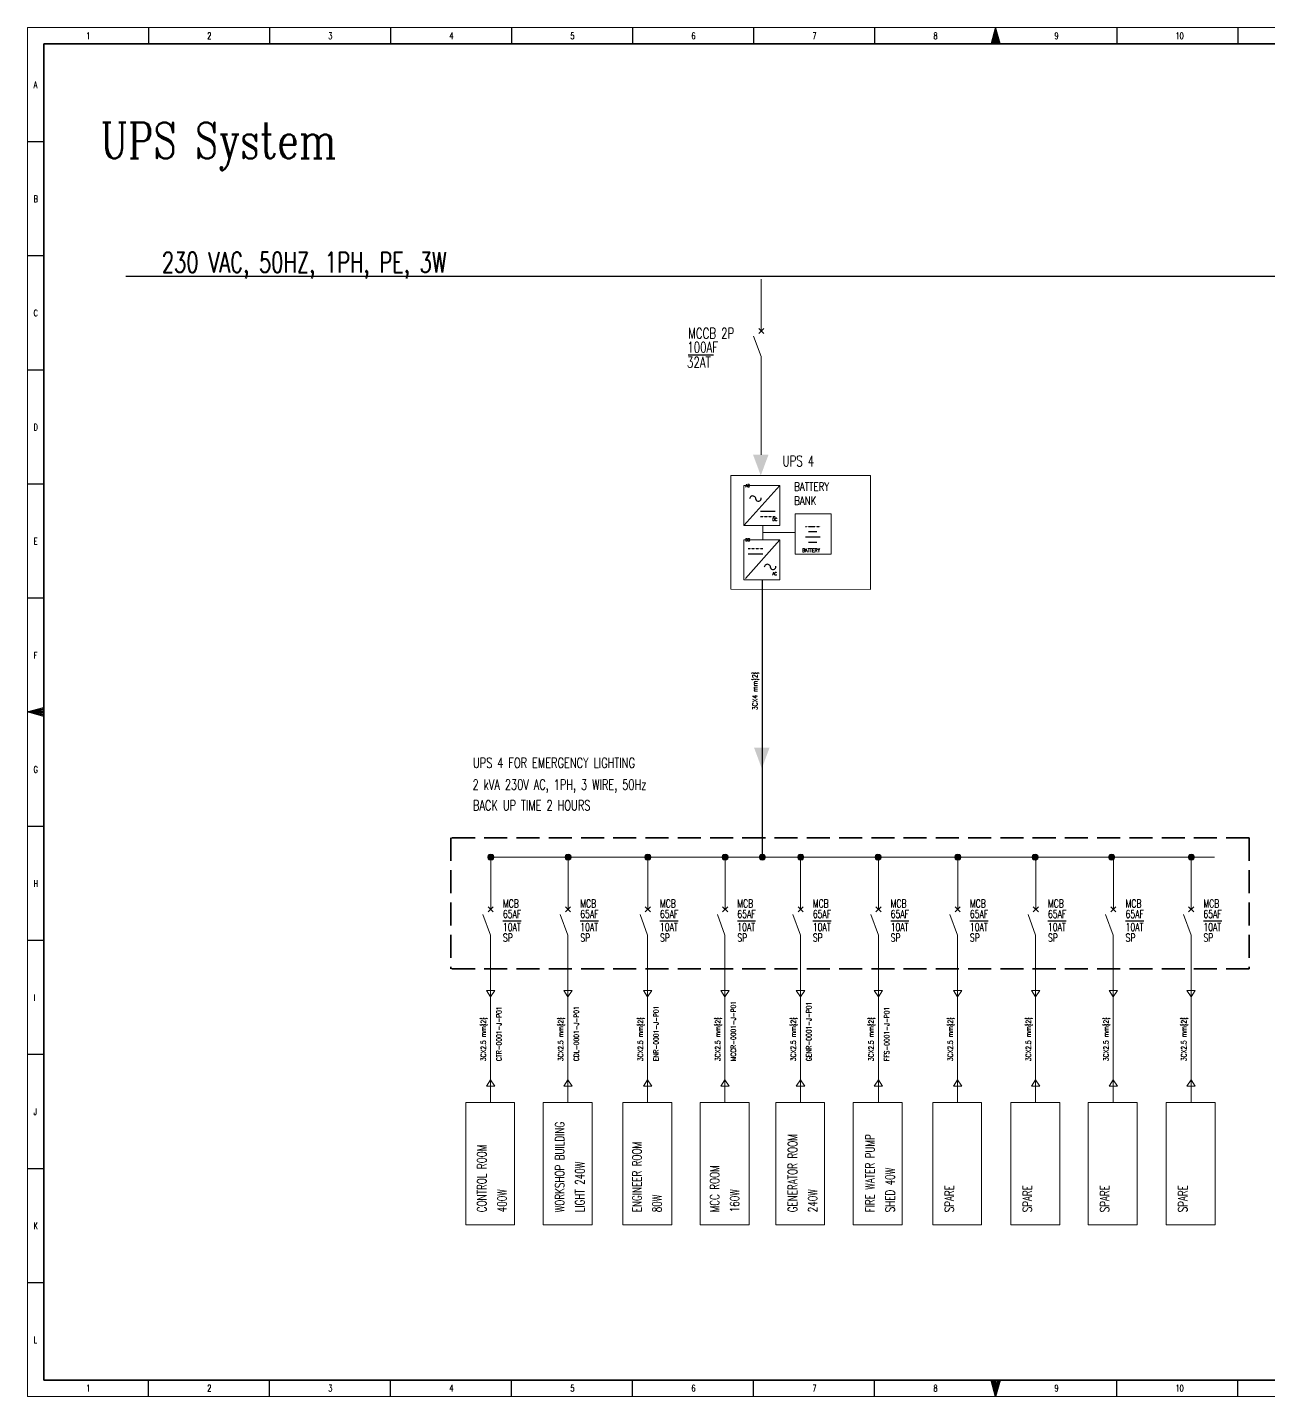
# Model space of a CAD drawing. Header units: millimetres. Extents: x 9457918 to 13593166, y 4220846 to 4815071.
# Drawn here: x 12752761 to 13291420, y 4220846 to 4815071 of the extents above; entities that cross this region are included whole.
import ezdxf

# ---------------------------------------------------------------- set-up
doc = ezdxf.new("R2010")
doc.units = ezdxf.units.MM
doc.linetypes.add('DASH', pattern=[0.35, 0.25, -0.1])
doc.linetypes.add('HIDDEN2', pattern=[0.1875, 0.125, -0.0625])
for name, color, linetype in [('BORDER', 7, 'Continuous'), ('FREE-TEXT', 7, 'Continuous'), ('Label', 7, 'Continuous'), ('Layer 1', 7, 'Continuous'), ('LGT1', 7, 'Continuous')]:
    doc.layers.add(name, color=color, linetype=linetype)
doc.styles.add('HZTXT', font='simplexs.shx', dxfattribs={"width": 0.7, "bigfont": 'hztxt.shx'})
doc.styles.get("Standard").update_dxf_attribs({"font": 'romanc.SHX', "width": 0.75, "bigfont": 'hztxt.shx'})
doc.styles.add('TEG BORDER', font='txt_qlt.shx', dxfattribs={"width": 0.7, "bigfont": 'hztxt.shx'})

# ---------------------------------------------------------------- blocks, each defined once
blk = doc.blocks.new('TEG BORDER A2')
for p, q in [((37.12, 420), (37.12, 415)), ((74.25, 420), (74.25, 415)), ((111.38, 420), (111.38, 415)), ((148.5, 420), (148.5, 415)), ((185.63, 420), (185.63, 415)), ((222.75, 420), (222.75, 415)), ((259.88, 420), (259.88, 415)), ((297, 420), (297, 415)), ((334.12, 420), (334.12, 415)), ((371.25, 420), (371.25, 415)), ((0, 385), (5, 385)), ((0, 350), (5, 350)), ((0, 315), (5, 315)), ((0, 280), (5, 280)), ((0, 245), (5, 245)), ((5, 210), (0, 210)), ((1.25, 210), (3.75, 210)), ((0, 175), (5, 175)), ((0, 140), (5, 140)), ((0, 105), (5, 105)), ((0, 70), (5, 70)), ((0, 35), (5, 35)), ((37.12, 0), (37.12, 5)), ((74.25, 0), (74.25, 5)), ((111.38, 0), (111.38, 5)), ((148.5, 0), (148.5, 5)), ((185.63, 0), (185.63, 5)), ((222.75, 0), (222.75, 5)), ((259.88, 0), (259.88, 5)), ((297, 0), (297, 5)), ((334.12, 0), (334.12, 5)), ((371.25, 0), (371.25, 5))]:
    blk.add_line(p, q)
at = {"linetype": 'Continuous'}
for p, q in [((489, 415), (5, 415)), ((5, 415), (5, 5)), ((5, 5), (489, 5))]:
    blk.add_line(p, q, dxfattribs=at)
at = {"color": 5, "lineweight": 15}
blk.add_lwpolyline([(0, 420), (594, 420), (594, 0), (0, 0)], close=True, dxfattribs=at)
for points in [[(297, 420), (295.66, 415), (298.34, 415), (297, 420), (296, 415), (296.33, 415), (297, 420), (296.67, 415), (297.33, 415), (297, 420), (297.67, 415), (298, 415), (297, 420)], [(0, 210), (5, 211.34), (5, 208.66), (0, 210), (5, 211), (5, 210.67), (0, 210), (5, 210.33), (5, 209.67), (0, 210), (5, 209.33), (5, 209), (0, 210)], [(297, 0), (295.66, 5), (298.34, 5), (297, 0), (296, 5), (296.33, 5), (297, 0), (296.67, 5), (297.33, 5), (297, 0), (297.67, 5), (298, 5), (297, 0)]]:
    blk.add_lwpolyline(points)
blk.add_lwpolyline([(5, 415), (589, 415), (589, 5), (5, 5)], close=True)
at = {"char_height": 2, "width": 2, "style": 'TEG BORDER'}
for s, insert, attachment_point in [('1', (18.05, 418.41), 1), ('2', (55.17, 418.41), 1), ('3', (92.3, 418.41), 1), ('4', (129.42, 418.41), 1), ('5', (166.55, 418.41), 1), ('6', (203.67, 418.41), 1), ('7', (240.8, 418.41), 1), ('8', (277.92, 418.41), 1), ('9', (315.05, 418.41), 1), ('\\pi2.2204e-016;10', (352.17, 418.41), 1), ('A', (1.91, 403.39), 1), ('B', (1.91, 368.39), 1), ('C', (1.91, 333.39), 1), ('D', (1.91, 298.39), 1), ('E', (1.91, 263.39), 1), ('F', (1.91, 228.39), 1), ('G', (1.91, 193.39), 1), ('H', (1.91, 158.39), 1), ('I', (1.91, 123.39), 1), ('J', (1.91, 88.39), 1), ('K', (1.91, 53.39), 1), ('L', (1.91, 18.39), 1), ('1', (18.05, 1.59), 7), ('2', (55.17, 1.59), 7), ('3', (92.3, 1.59), 7), ('4', (129.42, 1.59), 7), ('5', (166.55, 1.59), 7), ('6', (203.67, 1.59), 7), ('7', (240.8, 1.59), 7), ('8', (277.92, 1.59), 7), ('9', (315.05, 1.59), 7), ('\\pi2.2204e-016;10', (352.17, 1.59), 7)]:
    blk.add_mtext(s, dxfattribs=dict(at, insert=insert, attachment_point=attachment_point))

msp = doc.modelspace()

# ---------------------------------------------------------------- hatches: boundary and pattern name
h = msp.add_hatch(color=0)
h.paths.add_polyline_path([(13074393, 4629634), (13071032, 4629634), (13071032, 4620588)])
h.paths.add_polyline_path([(13071032, 4629634), (13067670, 4629634), (13071032, 4620588)])
h = msp.add_hatch(color=0)
h.paths.add_polyline_path([(13074844, 4502474), (13071482, 4502474), (13071482, 4493428)])
h.paths.add_polyline_path([(13071482, 4502474), (13068121, 4502474), (13071482, 4493428)])
at = {"layer": 'Layer 1'}
for points in [[(12952766, 4455640), (12952553, 4454894), (12953832, 4454894)], [(12952553, 4454894), (12952766, 4454254), (12953832, 4454894)], [(12953192, 4456066), (12952766, 4455640), (12953832, 4454894)], [(12952766, 4454254), (12953192, 4453828), (12953832, 4454894)], [(12953832, 4456280), (12953192, 4456066), (12953832, 4454894)], [(12953192, 4453828), (12953832, 4453615), (12953832, 4454894)], [(12954578, 4456066), (12953832, 4456280), (12953832, 4454894)], [(12955004, 4455640), (12954578, 4456066), (12953832, 4454894)], [(12955217, 4454894), (12955004, 4455640), (12953832, 4454894)], [(12953832, 4453615), (12954578, 4453828), (12953832, 4454894)], [(12954578, 4453828), (12955004, 4454254), (12953832, 4454894)], [(12955004, 4454254), (12955217, 4454894), (12953832, 4454894)], [(12986336, 4455640), (12986122, 4454894), (12987401, 4454894)], [(12986122, 4454894), (12986336, 4454254), (12987401, 4454894)], [(12986762, 4456066), (12986336, 4455640), (12987401, 4454894)], [(12986336, 4454254), (12986762, 4453828), (12987401, 4454894)], [(12987401, 4456280), (12986762, 4456066), (12987401, 4454894)], [(12986762, 4453828), (12987401, 4453615), (12987401, 4454894)], [(12988041, 4456066), (12987401, 4456280), (12987401, 4454894)], [(12988574, 4455640), (12988041, 4456066), (12987401, 4454894)], [(12988787, 4454894), (12988574, 4455640), (12987401, 4454894)], [(12987401, 4453615), (12988041, 4453828), (12987401, 4454894)], [(12988041, 4453828), (12988574, 4454254), (12987401, 4454894)], [(12988574, 4454254), (12988787, 4454894), (12987401, 4454894)], [(13020922, 4455640), (13020709, 4454894), (13021987, 4454894)], [(13020709, 4454894), (13020922, 4454254), (13021987, 4454894)], [(13021348, 4456066), (13020922, 4455640), (13021987, 4454894)], [(13020922, 4454254), (13021348, 4453828), (13021987, 4454894)], [(13021987, 4456280), (13021348, 4456066), (13021987, 4454894)], [(13021348, 4453828), (13021987, 4453615), (13021987, 4454894)], [(13022733, 4456066), (13021987, 4456280), (13021987, 4454894)], [(13023160, 4455640), (13022733, 4456066), (13021987, 4454894)], [(13023373, 4454894), (13023160, 4455640), (13021987, 4454894)], [(13021987, 4453615), (13022733, 4453828), (13021987, 4454894)], [(13022733, 4453828), (13023160, 4454254), (13021987, 4454894)], [(13023160, 4454254), (13023373, 4454894), (13021987, 4454894)], [(13054491, 4455640), (13054278, 4454894), (13055557, 4454894)], [(13054278, 4454894), (13054491, 4454254), (13055557, 4454894)], [(13054918, 4456066), (13054491, 4455640), (13055557, 4454894)], [(13054491, 4454254), (13054918, 4453828), (13055557, 4454894)], [(13056139, 4454894), (13055926, 4455640), (13054860, 4454894)], [(13055557, 4456280), (13054918, 4456066), (13055557, 4454894)], [(13054918, 4453828), (13055557, 4453615), (13055557, 4454894)], [(13056196, 4456066), (13055557, 4456280), (13055557, 4454894)], [(13056729, 4455640), (13056196, 4456066), (13055557, 4454894)], [(13056942, 4454894), (13056729, 4455640), (13055557, 4454894)], [(13055557, 4453615), (13056196, 4453828), (13055557, 4454894)], [(13056196, 4453828), (13056729, 4454254), (13055557, 4454894)], [(13056729, 4454254), (13056942, 4454894), (13055557, 4454894)], [(13070579, 4455640), (13070366, 4454894), (13071645, 4454894)], [(13070366, 4454894), (13070579, 4454254), (13071645, 4454894)], [(13071005, 4456066), (13070579, 4455640), (13071645, 4454894)], [(13070579, 4454254), (13071005, 4453828), (13071645, 4454894)], [(13071645, 4456280), (13071005, 4456066), (13071645, 4454894)], [(13071005, 4453828), (13071645, 4453615), (13071645, 4454894)], [(13072391, 4456066), (13071645, 4456280), (13071645, 4454894)], [(13072817, 4455640), (13072391, 4456066), (13071645, 4454894)], [(13073030, 4454894), (13072817, 4455640), (13071645, 4454894)], [(13071645, 4453615), (13072391, 4453828), (13071645, 4454894)], [(13072391, 4453828), (13072817, 4454254), (13071645, 4454894)], [(13072817, 4454254), (13073030, 4454894), (13071645, 4454894)], [(13087258, 4455640), (13087045, 4454894), (13088323, 4454894)], [(13087045, 4454894), (13087258, 4454254), (13088323, 4454894)], [(13087684, 4456066), (13087258, 4455640), (13088323, 4454894)], [(13087258, 4454254), (13087684, 4453828), (13088323, 4454894)], [(13088323, 4456280), (13087684, 4456066), (13088323, 4454894)], [(13087684, 4453828), (13088323, 4453615), (13088323, 4454894)], [(13089069, 4456066), (13088323, 4456280), (13088323, 4454894)], [(13089495, 4455640), (13089069, 4456066), (13088323, 4454894)], [(13089709, 4454894), (13089495, 4455640), (13088323, 4454894)], [(13088323, 4453615), (13089069, 4453828), (13088323, 4454894)], [(13089069, 4453828), (13089495, 4454254), (13088323, 4454894)], [(13089495, 4454254), (13089709, 4454894), (13088323, 4454894)], [(13120827, 4455640), (13120614, 4454894), (13121893, 4454894)], [(13120614, 4454894), (13120827, 4454254), (13121893, 4454894)], [(13121254, 4456066), (13120827, 4455640), (13121893, 4454894)], [(13120827, 4454254), (13121254, 4453828), (13121893, 4454894)], [(13121893, 4456280), (13121254, 4456066), (13121893, 4454894)], [(13121254, 4453828), (13121893, 4453615), (13121893, 4454894)], [(13122532, 4456066), (13121893, 4456280), (13121893, 4454894)], [(13123065, 4455640), (13122532, 4456066), (13121893, 4454894)], [(13123278, 4454894), (13123065, 4455640), (13121893, 4454894)], [(13121893, 4453615), (13122532, 4453828), (13121893, 4454894)], [(13122532, 4453828), (13123065, 4454254), (13121893, 4454894)], [(13123065, 4454254), (13123278, 4454894), (13121893, 4454894)], [(13155413, 4455640), (13155200, 4454894), (13156479, 4454894)], [(13155200, 4454894), (13155413, 4454254), (13156479, 4454894)], [(13155839, 4456066), (13155413, 4455640), (13156479, 4454894)], [(13155413, 4454254), (13155839, 4453828), (13156479, 4454894)], [(13156479, 4456280), (13155839, 4456066), (13156479, 4454894)], [(13155839, 4453828), (13156479, 4453615), (13156479, 4454894)], [(13157225, 4456066), (13156479, 4456280), (13156479, 4454894)], [(13157651, 4455640), (13157225, 4456066), (13156479, 4454894)], [(13157865, 4454894), (13157651, 4455640), (13156479, 4454894)], [(13156479, 4453615), (13157225, 4453828), (13156479, 4454894)], [(13157225, 4453828), (13157651, 4454254), (13156479, 4454894)], [(13157651, 4454254), (13157865, 4454894), (13156479, 4454894)], [(13188983, 4455640), (13188770, 4454894), (13190048, 4454894)], [(13188770, 4454894), (13188983, 4454254), (13190048, 4454894)], [(13189409, 4456066), (13188983, 4455640), (13190048, 4454894)], [(13188983, 4454254), (13189409, 4453828), (13190048, 4454894)], [(13190630, 4454894), (13190417, 4455640), (13189352, 4454894)], [(13190048, 4456280), (13189409, 4456066), (13190048, 4454894)], [(13189409, 4453828), (13190048, 4453615), (13190048, 4454894)], [(13190688, 4456066), (13190048, 4456280), (13190048, 4454894)], [(13191221, 4455640), (13190688, 4456066), (13190048, 4454894)], [(13191434, 4454894), (13191221, 4455640), (13190048, 4454894)], [(13190048, 4453615), (13190688, 4453828), (13190048, 4454894)], [(13190688, 4453828), (13191221, 4454254), (13190048, 4454894)], [(13191221, 4454254), (13191434, 4454894), (13190048, 4454894)], [(13222175, 4455640), (13221962, 4454894), (13223241, 4454894)], [(13221962, 4454894), (13222175, 4454254), (13223241, 4454894)], [(13222601, 4456066), (13222175, 4455640), (13223241, 4454894)], [(13222175, 4454254), (13222601, 4453828), (13223241, 4454894)], [(13223241, 4456280), (13222601, 4456066), (13223241, 4454894)], [(13222601, 4453828), (13223241, 4453615), (13223241, 4454894)], [(13223987, 4456066), (13223241, 4456280), (13223241, 4454894)], [(13224413, 4455640), (13223987, 4456066), (13223241, 4454894)], [(13224626, 4454894), (13224413, 4455640), (13223241, 4454894)], [(13223241, 4453615), (13223987, 4453828), (13223241, 4454894)], [(13223987, 4453828), (13224413, 4454254), (13223241, 4454894)], [(13224413, 4454254), (13224626, 4454894), (13223241, 4454894)], [(13256762, 4455640), (13256548, 4454894), (13257827, 4454894)], [(13256548, 4454894), (13256762, 4454254), (13257827, 4454894)], [(13257188, 4456066), (13256762, 4455640), (13257827, 4454894)], [(13256762, 4454254), (13257188, 4453828), (13257827, 4454894)], [(13257827, 4456280), (13257188, 4456066), (13257827, 4454894)], [(13257188, 4453828), (13257827, 4453615), (13257827, 4454894)], [(13258467, 4456066), (13257827, 4456280), (13257827, 4454894)], [(13259000, 4455640), (13258467, 4456066), (13257827, 4454894)], [(13259213, 4454894), (13259000, 4455640), (13257827, 4454894)], [(13257827, 4453615), (13258467, 4453828), (13257827, 4454894)], [(13258467, 4453828), (13259000, 4454254), (13257827, 4454894)], [(13259000, 4454254), (13259213, 4454894), (13257827, 4454894)]]:
    msp.add_hatch(color=0, dxfattribs=at).paths.add_polyline_path(points)

# ---------------------------------------------------------------- linework, layer by layer
at = {"color": 0, "lineweight": -3}
for p, q in [((13039531, 4672947), (13050545, 4672947)), ((12959140, 4427324), (12967082, 4427324)), ((12992710, 4427324), (13000651, 4427324)), ((13027296, 4427324), (13035237, 4427324)), ((13060865, 4427324), (13068807, 4427324)), ((13093632, 4427324), (13101573, 4427324)), ((13127414, 4427324), (13135355, 4427324)), ((13161788, 4427324), (13169729, 4427324)), ((13195677, 4427324), (13203618, 4427324)), ((13229353, 4427324), (13237294, 4427324)), ((13263136, 4427324), (13271077, 4427324))]:
    msp.add_line(p, q, dxfattribs=at)
at = {"color": 0, "linetype": 'ByBlock', "lineweight": 5}
for p, q in [((13071989, 4598875), (13071989, 4597069)), ((13071989, 4597069), (13071989, 4593988)), ((13071989, 4595794), (13085944, 4595794)), ((13071989, 4593988), (13071989, 4592714))]:
    msp.add_line(p, q, dxfattribs=at)
at = {"color": 0, "linetype": 'DASH', "lineweight": 35, "ltscale": 40000}
for p, q in [((13283016, 4463313), (12936498, 4463313)), ((12936498, 4463313), (12936498, 4406511)), ((13283016, 4463313), (13283016, 4406511)), ((13283016, 4406511), (12936498, 4406511))]:
    msp.add_line(p, q, dxfattribs=at)
at = {"color": 0, "lineweight": 20}
msp.add_line((12953832, 4454894), (13267969, 4454894), dxfattribs=at)
at = {"color": 0, "linetype": 'ByBlock', "lineweight": 5}
for points in [[(13057974, 4620534), (13118632, 4620534), (13118632, 4571050), (13057974, 4571252)], [(13063654, 4616269), (13079235, 4616269), (13079235, 4598875), (13063654, 4598875)], [(13086009, 4603916), (13101590, 4603916), (13101590, 4586522), (13086009, 4586522)], [(13063654, 4592714), (13079235, 4592714), (13079235, 4575319), (13063654, 4575319)]]:
    msp.add_lwpolyline(points, close=True, dxfattribs=at)
at = {"layer": 'BORDER', "color": 0}
for p, q in [((13063654, 4598875), (13079235, 4616269)), ((13070913, 4605063), (13077249, 4605063)), ((13096748, 4593807), (13090412, 4593807)), ((13095390, 4596079), (13091771, 4596079)), ((13064354, 4575872), (13079235, 4592698)), ((13095390, 4591535), (13091771, 4591535)), ((13071920, 4586499), (13065584, 4586499))]:
    msp.add_line(p, q, dxfattribs=at)
at = {"layer": 'BORDER', "color": 0, "linetype": 'HIDDEN2'}
for p, q in [((13070913, 4602791), (13077249, 4602791)), ((13096748, 4598352), (13090412, 4598352)), ((13096748, 4593807), (13090412, 4593807)), ((13095390, 4596079), (13091771, 4596079)), ((13071920, 4588771), (13065584, 4588771)), ((13095390, 4591535), (13091771, 4591535))]:
    msp.add_line(p, q, dxfattribs=at)
at = {"layer": 'BORDER', "color": 0}
for centre, radius, start, end in [((13067532, 4610405), 1331, 359.397765, 179.397765), ((13070011, 4610629), 1173, 191.705268, 11.705268), ((13073898, 4580733), 1331, 359.397765, 179.397765), ((13076377, 4580957), 1173, 191.705268, 11.705268)]:
    msp.add_arc(centre, radius, start, end, dxfattribs=at)
at = {"layer": 'FREE-TEXT', "color": 0}
for p, q in [((12795498, 4707044), (13380289, 4707044)), ((13093580, 4598352), (13091771, 4598352)), ((13071658, 4575319), (13071658, 4510657)), ((13071645, 4510657), (13071645, 4454894))]:
    msp.add_line(p, q, dxfattribs=at)
at = {"layer": 'Layer 1', "color": 0, "lineweight": 5}
for points in [[(13071245, 4705845), (13071245, 4683252)], [(13072418, 4684424), (13070180, 4682186)], [(13070180, 4684424), (13072418, 4682186)], [(13071245, 4646078), (13071245, 4672169), (13067942, 4681014)], [(13071245, 4670890), (13071245, 4672169)], [(13071245, 4629621), (13071245, 4646078)], [(12953832, 4454894), (12953832, 4432301)], [(12987401, 4454894), (12987401, 4432301)], [(13021987, 4454894), (13021987, 4432301)], [(13055557, 4454894), (13055557, 4432301)], [(13088323, 4454894), (13088323, 4432301)], [(13122106, 4454894), (13122106, 4432301)], [(13156479, 4454894), (13156479, 4432301)], [(13190368, 4454894), (13190368, 4432301)], [(13224045, 4454894), (13224045, 4432301)], [(13257827, 4454894), (13257827, 4432301)], [(12954951, 4433420), (12952713, 4431182)], [(12952713, 4433420), (12954951, 4431182)], [(12988520, 4433420), (12986282, 4431182)], [(12986282, 4433420), (12988520, 4431182)], [(13023106, 4433420), (13020868, 4431182)], [(13020868, 4433420), (13023106, 4431182)], [(13056676, 4433420), (13054438, 4431182)], [(13054438, 4433420), (13056676, 4431182)], [(13089442, 4433420), (13087204, 4431182)], [(13087204, 4433420), (13089442, 4431182)], [(13123225, 4433420), (13120987, 4431182)], [(13120987, 4433420), (13123225, 4431182)], [(13157598, 4433420), (13155360, 4431182)], [(13155360, 4433420), (13157598, 4431182)], [(13191487, 4433420), (13189249, 4431182)], [(13189249, 4433420), (13191487, 4431182)], [(13225164, 4433420), (13222926, 4431182)], [(13222926, 4433420), (13225164, 4431182)], [(13258946, 4433420), (13256708, 4431182)], [(13256708, 4433420), (13258946, 4431182)], [(12950475, 4430010), (12953779, 4421165), (12953779, 4421165)], [(12984044, 4430010), (12987348, 4421165), (12987348, 4421165)], [(13018630, 4430010), (13021934, 4421165), (13021934, 4421165)], [(13052200, 4430010), (13055504, 4421165), (13055504, 4421165)], [(13084966, 4430010), (13088270, 4421165), (13088270, 4421165)], [(13118749, 4430010), (13122053, 4421165), (13122053, 4421165)], [(13153122, 4430010), (13156426, 4421165), (13156426, 4421165)], [(13187012, 4430010), (13190315, 4421165), (13190315, 4421165)], [(13220688, 4430010), (13223991, 4421165), (13223991, 4421165)], [(13254470, 4430010), (13257774, 4421165), (13257774, 4421165)], [(12953779, 4421165), (12953779, 4348484)], [(12987348, 4421165), (12987348, 4348484)], [(13021934, 4421165), (13021934, 4348484)], [(13055504, 4421165), (13055504, 4348484)], [(13088270, 4421165), (13088270, 4348484)], [(13122053, 4421165), (13122053, 4348484)], [(13156426, 4421165), (13156426, 4348484)], [(13190315, 4421165), (13190315, 4348484)], [(13223991, 4421165), (13223991, 4348484)], [(13257774, 4421165), (13257774, 4348484)], [(12955590, 4397080), (12951967, 4397080), (12953779, 4394416), (12955590, 4397080)], [(12989160, 4397080), (12985536, 4397080), (12987348, 4394416), (12989160, 4397080)], [(13023746, 4397080), (13020123, 4397080), (13021934, 4394416), (13023746, 4397080)], [(13057315, 4397080), (13053692, 4397080), (13055504, 4394416), (13057315, 4397080)], [(13090082, 4397080), (13086459, 4397080), (13088270, 4394416), (13090082, 4397080)], [(13123864, 4397080), (13120241, 4397080), (13122053, 4394416), (13123864, 4397080)], [(13158238, 4397080), (13154614, 4397080), (13156426, 4394416), (13158238, 4397080)], [(13192127, 4397080), (13188504, 4397080), (13190315, 4394416), (13192127, 4397080)], [(13225803, 4397080), (13222180, 4397080), (13223991, 4394416), (13225803, 4397080)], [(13259586, 4397080), (13255962, 4397080), (13257774, 4394416), (13259586, 4397080)], [(12955590, 4355624), (12951967, 4355624), (12953779, 4358288), (12955590, 4355624)], [(12989160, 4355624), (12985536, 4355624), (12987348, 4358288), (12989160, 4355624)], [(13023746, 4355624), (13020123, 4355624), (13021934, 4358288), (13023746, 4355624)], [(13057315, 4355624), (13053692, 4355624), (13055504, 4358288), (13057315, 4355624)], [(13090082, 4355624), (13086459, 4355624), (13088270, 4358288), (13090082, 4355624)], [(13123864, 4355624), (13120241, 4355624), (13122053, 4358288), (13123864, 4355624)], [(13158238, 4355624), (13154614, 4355624), (13156426, 4358288), (13158238, 4355624)], [(13192127, 4355624), (13188504, 4355624), (13190315, 4358288), (13192127, 4355624)], [(13225803, 4355624), (13222180, 4355624), (13223991, 4358288), (13225803, 4355624)], [(13259586, 4355624), (13255962, 4355624), (13257774, 4358288), (13259586, 4355624)], [(12943015, 4295412), (12964223, 4295412), (12964223, 4348484), (12943015, 4348484), (12943015, 4295412)], [(12976585, 4295412), (12997792, 4295412), (12997792, 4348484), (12976585, 4348484), (12976585, 4295412)], [(13011171, 4295412), (13032378, 4295412), (13032378, 4348484), (13011171, 4348484), (13011171, 4295412)], [(13044740, 4295412), (13065948, 4295412), (13065948, 4348484), (13044740, 4348484), (13044740, 4295412)], [(13077507, 4295412), (13098714, 4295412), (13098714, 4348484), (13077507, 4348484), (13077507, 4295412)], [(13111183, 4295412), (13132390, 4295412), (13132390, 4348484), (13111183, 4348484), (13111183, 4295412)], [(13145663, 4295412), (13166870, 4295412), (13166870, 4348484), (13145663, 4348484), (13145663, 4295412)], [(13179552, 4295412), (13200759, 4295412), (13200759, 4348484), (13179552, 4348484), (13179552, 4295412)], [(13213121, 4295412), (13234329, 4295412), (13234329, 4348484), (13213121, 4348484), (13213121, 4295412)], [(13247011, 4295412), (13268218, 4295412), (13268218, 4348484), (13247011, 4348484), (13247011, 4295412)]]:
    msp.add_lwpolyline(points, dxfattribs=at)
at = {"layer": 'Layer 1', "color": 0, "lineweight": 0}
for points in [[(12952766, 4455640), (12952553, 4454894), (12953832, 4454894), (12952766, 4455640)], [(12952553, 4454894), (12952766, 4454254), (12953832, 4454894), (12952553, 4454894)], [(12953192, 4456066), (12952766, 4455640), (12953832, 4454894), (12953192, 4456066)], [(12952766, 4454254), (12953192, 4453828), (12953832, 4454894), (12952766, 4454254)], [(12953832, 4456280), (12953192, 4456066), (12953832, 4454894), (12953832, 4456280)], [(12953192, 4453828), (12953832, 4453615), (12953832, 4454894), (12953192, 4453828)], [(12954578, 4456066), (12953832, 4456280), (12953832, 4454894), (12954578, 4456066)], [(12955004, 4455640), (12954578, 4456066), (12953832, 4454894), (12955004, 4455640)], [(12955217, 4454894), (12955004, 4455640), (12953832, 4454894), (12955217, 4454894)], [(12953832, 4453615), (12954578, 4453828), (12953832, 4454894), (12953832, 4453615)], [(12954578, 4453828), (12955004, 4454254), (12953832, 4454894), (12954578, 4453828)], [(12955004, 4454254), (12955217, 4454894), (12953832, 4454894), (12955004, 4454254)], [(12986336, 4455640), (12986122, 4454894), (12987401, 4454894), (12986336, 4455640)], [(12986122, 4454894), (12986336, 4454254), (12987401, 4454894), (12986122, 4454894)], [(12986762, 4456066), (12986336, 4455640), (12987401, 4454894), (12986762, 4456066)], [(12986336, 4454254), (12986762, 4453828), (12987401, 4454894), (12986336, 4454254)], [(12987401, 4456280), (12986762, 4456066), (12987401, 4454894), (12987401, 4456280)], [(12986762, 4453828), (12987401, 4453615), (12987401, 4454894), (12986762, 4453828)], [(12988041, 4456066), (12987401, 4456280), (12987401, 4454894), (12988041, 4456066)], [(12988574, 4455640), (12988041, 4456066), (12987401, 4454894), (12988574, 4455640)], [(12988787, 4454894), (12988574, 4455640), (12987401, 4454894), (12988787, 4454894)], [(12987401, 4453615), (12988041, 4453828), (12987401, 4454894), (12987401, 4453615)], [(12988041, 4453828), (12988574, 4454254), (12987401, 4454894), (12988041, 4453828)], [(12988574, 4454254), (12988787, 4454894), (12987401, 4454894), (12988574, 4454254)], [(13020922, 4455640), (13020709, 4454894), (13021987, 4454894), (13020922, 4455640)], [(13020709, 4454894), (13020922, 4454254), (13021987, 4454894), (13020709, 4454894)], [(13021348, 4456066), (13020922, 4455640), (13021987, 4454894), (13021348, 4456066)], [(13020922, 4454254), (13021348, 4453828), (13021987, 4454894), (13020922, 4454254)], [(13021987, 4456280), (13021348, 4456066), (13021987, 4454894), (13021987, 4456280)], [(13021348, 4453828), (13021987, 4453615), (13021987, 4454894), (13021348, 4453828)], [(13022733, 4456066), (13021987, 4456280), (13021987, 4454894), (13022733, 4456066)], [(13023160, 4455640), (13022733, 4456066), (13021987, 4454894), (13023160, 4455640)], [(13023373, 4454894), (13023160, 4455640), (13021987, 4454894), (13023373, 4454894)], [(13021987, 4453615), (13022733, 4453828), (13021987, 4454894), (13021987, 4453615)], [(13022733, 4453828), (13023160, 4454254), (13021987, 4454894), (13022733, 4453828)], [(13023160, 4454254), (13023373, 4454894), (13021987, 4454894), (13023160, 4454254)], [(13054491, 4455640), (13054278, 4454894), (13055557, 4454894), (13054491, 4455640)], [(13054278, 4454894), (13054491, 4454254), (13055557, 4454894), (13054278, 4454894)], [(13054918, 4456066), (13054491, 4455640), (13055557, 4454894), (13054918, 4456066)], [(13054491, 4454254), (13054918, 4453828), (13055557, 4454894), (13054491, 4454254)], [(13056139, 4454894), (13055926, 4455640), (13054860, 4454894), (13056139, 4454894)], [(13055557, 4456280), (13054918, 4456066), (13055557, 4454894), (13055557, 4456280)], [(13054918, 4453828), (13055557, 4453615), (13055557, 4454894), (13054918, 4453828)], [(13056196, 4456066), (13055557, 4456280), (13055557, 4454894), (13056196, 4456066)], [(13056729, 4455640), (13056196, 4456066), (13055557, 4454894), (13056729, 4455640)], [(13056942, 4454894), (13056729, 4455640), (13055557, 4454894), (13056942, 4454894)], [(13055557, 4453615), (13056196, 4453828), (13055557, 4454894), (13055557, 4453615)], [(13056196, 4453828), (13056729, 4454254), (13055557, 4454894), (13056196, 4453828)], [(13056729, 4454254), (13056942, 4454894), (13055557, 4454894), (13056729, 4454254)], [(13070579, 4455640), (13070366, 4454894), (13071645, 4454894), (13070579, 4455640)], [(13070366, 4454894), (13070579, 4454254), (13071645, 4454894), (13070366, 4454894)], [(13071005, 4456066), (13070579, 4455640), (13071645, 4454894), (13071005, 4456066)], [(13070579, 4454254), (13071005, 4453828), (13071645, 4454894), (13070579, 4454254)], [(13071645, 4456280), (13071005, 4456066), (13071645, 4454894), (13071645, 4456280)], [(13071005, 4453828), (13071645, 4453615), (13071645, 4454894), (13071005, 4453828)], [(13072391, 4456066), (13071645, 4456280), (13071645, 4454894), (13072391, 4456066)], [(13072817, 4455640), (13072391, 4456066), (13071645, 4454894), (13072817, 4455640)], [(13073030, 4454894), (13072817, 4455640), (13071645, 4454894), (13073030, 4454894)], [(13071645, 4453615), (13072391, 4453828), (13071645, 4454894), (13071645, 4453615)], [(13072391, 4453828), (13072817, 4454254), (13071645, 4454894), (13072391, 4453828)], [(13072817, 4454254), (13073030, 4454894), (13071645, 4454894), (13072817, 4454254)], [(13087258, 4455640), (13087045, 4454894), (13088323, 4454894), (13087258, 4455640)], [(13087045, 4454894), (13087258, 4454254), (13088323, 4454894), (13087045, 4454894)], [(13087684, 4456066), (13087258, 4455640), (13088323, 4454894), (13087684, 4456066)], [(13087258, 4454254), (13087684, 4453828), (13088323, 4454894), (13087258, 4454254)], [(13088323, 4456280), (13087684, 4456066), (13088323, 4454894), (13088323, 4456280)], [(13087684, 4453828), (13088323, 4453615), (13088323, 4454894), (13087684, 4453828)], [(13089069, 4456066), (13088323, 4456280), (13088323, 4454894), (13089069, 4456066)], [(13089495, 4455640), (13089069, 4456066), (13088323, 4454894), (13089495, 4455640)], [(13089709, 4454894), (13089495, 4455640), (13088323, 4454894), (13089709, 4454894)], [(13088323, 4453615), (13089069, 4453828), (13088323, 4454894), (13088323, 4453615)], [(13089069, 4453828), (13089495, 4454254), (13088323, 4454894), (13089069, 4453828)], [(13089495, 4454254), (13089709, 4454894), (13088323, 4454894), (13089495, 4454254)], [(13120827, 4455640), (13120614, 4454894), (13121893, 4454894), (13120827, 4455640)], [(13120614, 4454894), (13120827, 4454254), (13121893, 4454894), (13120614, 4454894)], [(13121254, 4456066), (13120827, 4455640), (13121893, 4454894), (13121254, 4456066)], [(13120827, 4454254), (13121254, 4453828), (13121893, 4454894), (13120827, 4454254)], [(13121893, 4456280), (13121254, 4456066), (13121893, 4454894), (13121893, 4456280)], [(13121254, 4453828), (13121893, 4453615), (13121893, 4454894), (13121254, 4453828)], [(13122532, 4456066), (13121893, 4456280), (13121893, 4454894), (13122532, 4456066)], [(13123065, 4455640), (13122532, 4456066), (13121893, 4454894), (13123065, 4455640)], [(13123278, 4454894), (13123065, 4455640), (13121893, 4454894), (13123278, 4454894)], [(13121893, 4453615), (13122532, 4453828), (13121893, 4454894), (13121893, 4453615)], [(13122532, 4453828), (13123065, 4454254), (13121893, 4454894), (13122532, 4453828)], [(13123065, 4454254), (13123278, 4454894), (13121893, 4454894), (13123065, 4454254)], [(13155413, 4455640), (13155200, 4454894), (13156479, 4454894), (13155413, 4455640)], [(13155200, 4454894), (13155413, 4454254), (13156479, 4454894), (13155200, 4454894)], [(13155839, 4456066), (13155413, 4455640), (13156479, 4454894), (13155839, 4456066)], [(13155413, 4454254), (13155839, 4453828), (13156479, 4454894), (13155413, 4454254)], [(13156479, 4456280), (13155839, 4456066), (13156479, 4454894), (13156479, 4456280)], [(13155839, 4453828), (13156479, 4453615), (13156479, 4454894), (13155839, 4453828)], [(13157225, 4456066), (13156479, 4456280), (13156479, 4454894), (13157225, 4456066)], [(13157651, 4455640), (13157225, 4456066), (13156479, 4454894), (13157651, 4455640)], [(13157865, 4454894), (13157651, 4455640), (13156479, 4454894), (13157865, 4454894)], [(13156479, 4453615), (13157225, 4453828), (13156479, 4454894), (13156479, 4453615)], [(13157225, 4453828), (13157651, 4454254), (13156479, 4454894), (13157225, 4453828)], [(13157651, 4454254), (13157865, 4454894), (13156479, 4454894), (13157651, 4454254)], [(13188983, 4455640), (13188770, 4454894), (13190048, 4454894), (13188983, 4455640)], [(13188770, 4454894), (13188983, 4454254), (13190048, 4454894), (13188770, 4454894)], [(13189409, 4456066), (13188983, 4455640), (13190048, 4454894), (13189409, 4456066)], [(13188983, 4454254), (13189409, 4453828), (13190048, 4454894), (13188983, 4454254)], [(13190630, 4454894), (13190417, 4455640), (13189352, 4454894), (13190630, 4454894)], [(13190048, 4456280), (13189409, 4456066), (13190048, 4454894), (13190048, 4456280)], [(13189409, 4453828), (13190048, 4453615), (13190048, 4454894), (13189409, 4453828)], [(13190688, 4456066), (13190048, 4456280), (13190048, 4454894), (13190688, 4456066)], [(13191221, 4455640), (13190688, 4456066), (13190048, 4454894), (13191221, 4455640)], [(13191434, 4454894), (13191221, 4455640), (13190048, 4454894), (13191434, 4454894)], [(13190048, 4453615), (13190688, 4453828), (13190048, 4454894), (13190048, 4453615)], [(13190688, 4453828), (13191221, 4454254), (13190048, 4454894), (13190688, 4453828)], [(13191221, 4454254), (13191434, 4454894), (13190048, 4454894), (13191221, 4454254)], [(13222175, 4455640), (13221962, 4454894), (13223241, 4454894), (13222175, 4455640)], [(13221962, 4454894), (13222175, 4454254), (13223241, 4454894), (13221962, 4454894)], [(13222601, 4456066), (13222175, 4455640), (13223241, 4454894), (13222601, 4456066)], [(13222175, 4454254), (13222601, 4453828), (13223241, 4454894), (13222175, 4454254)], [(13223241, 4456280), (13222601, 4456066), (13223241, 4454894), (13223241, 4456280)], [(13222601, 4453828), (13223241, 4453615), (13223241, 4454894), (13222601, 4453828)], [(13223987, 4456066), (13223241, 4456280), (13223241, 4454894), (13223987, 4456066)], [(13224413, 4455640), (13223987, 4456066), (13223241, 4454894), (13224413, 4455640)], [(13224626, 4454894), (13224413, 4455640), (13223241, 4454894), (13224626, 4454894)], [(13223241, 4453615), (13223987, 4453828), (13223241, 4454894), (13223241, 4453615)], [(13223987, 4453828), (13224413, 4454254), (13223241, 4454894), (13223987, 4453828)], [(13224413, 4454254), (13224626, 4454894), (13223241, 4454894), (13224413, 4454254)], [(13256762, 4455640), (13256548, 4454894), (13257827, 4454894), (13256762, 4455640)], [(13256548, 4454894), (13256762, 4454254), (13257827, 4454894), (13256548, 4454894)], [(13257188, 4456066), (13256762, 4455640), (13257827, 4454894), (13257188, 4456066)], [(13256762, 4454254), (13257188, 4453828), (13257827, 4454894), (13256762, 4454254)], [(13257827, 4456280), (13257188, 4456066), (13257827, 4454894), (13257827, 4456280)], [(13257188, 4453828), (13257827, 4453615), (13257827, 4454894), (13257188, 4453828)], [(13258467, 4456066), (13257827, 4456280), (13257827, 4454894), (13258467, 4456066)], [(13259000, 4455640), (13258467, 4456066), (13257827, 4454894), (13259000, 4455640)], [(13259213, 4454894), (13259000, 4455640), (13257827, 4454894), (13259213, 4454894)], [(13257827, 4453615), (13258467, 4453828), (13257827, 4454894), (13257827, 4453615)], [(13258467, 4453828), (13259000, 4454254), (13257827, 4454894), (13258467, 4453828)], [(13259000, 4454254), (13259213, 4454894), (13257827, 4454894), (13259000, 4454254)]]:
    msp.add_lwpolyline(points, dxfattribs=at)

# ---------------------------------------------------------------- block references
at = {"xscale": 1414.822142748791, "yscale": 1414.822142748791, "zscale": 1414.822142748791}
msp.add_blockref('TEG BORDER A2', (12752761, 4220846), dxfattribs=at)

# ---------------------------------------------------------------- texts
at = {"lineweight": 5, "insert": (12784448, 4773797), "char_height": 15581.8, "attachment_point": 1}
msp.add_mtext_dynamic_manual_height_columns('UPS System', width=406633.25, gutter_width=254853, heights=[90363], dxfattribs=at)
at = {"color": 0, "insert": (13085518, 4617629), "char_height": 3666.1, "width": 28715.48, "attachment_point": 1}
msp.add_mtext('BATTERY\\PBANK', dxfattribs=at)
at = {"color": 0}
note = msp.add_mtext_dynamic_manual_height_columns(' ', width=3.34, gutter_width=12.5, heights=[1.83, 0], dxfattribs=dict(at, insert=(13064360, 4616876), char_height=2706.55, attachment_point=1))
for column, words in zip(note.columns.linked_columns, ['{\\H0.47356x;AC} ']):
    column.text = words
note = msp.add_mtext_dynamic_manual_height_columns(' ', width=3.34, gutter_width=12.5, heights=[1.83, 0], dxfattribs=dict(at, insert=(13076120, 4602166), char_height=2706.55, attachment_point=1))
for column, words in zip(note.columns.linked_columns, ['{\\H0.47356x;DC} ']):
    column.text = words
note = msp.add_mtext_dynamic_manual_height_columns(' ', width=3.34, gutter_width=12.5, heights=[1.83, 0], dxfattribs=dict(at, insert=(13064360, 4593321), char_height=2706.55, attachment_point=1))
for column, words in zip(note.columns.linked_columns, ['{\\H0.47356x;DC} ']):
    column.text = words
at = {"color": 0, "insert": (13088999, 4588960), "char_height": 1602.1, "attachment_point": 1}
msp.add_mtext_dynamic_manual_height_columns('BATTERY', width=12.43, gutter_width=12.5, heights=[0], dxfattribs=at)
at = {"color": 0}
note = msp.add_mtext_dynamic_manual_height_columns(' ', width=3.34, gutter_width=12.5, heights=[1.83, 0], dxfattribs=dict(at, insert=(13076120, 4578611), char_height=2706.55, attachment_point=1))
for column, words in zip(note.columns.linked_columns, ['{\\H0.47356x;AC} ']):
    column.text = words
at = {"layer": 'Label', "color": 0, "lineweight": -3, "style": 'HZTXT', "width": 0.7}
for s, height, p in [('100AF', 4631.3, (13039153, 4673930)), ('65AF', 3473.5, (12959140, 4428538)), ('65AF', 3473.5, (12992710, 4428538)), ('65AF', 3473.5, (13027296, 4428538)), ('65AF', 3473.5, (13060865, 4428538)), ('65AF', 3473.5, (13093632, 4428538)), ('65AF', 3473.5, (13127414, 4428538)), ('65AF', 3473.5, (13161788, 4428538)), ('65AF', 3473.5, (13195677, 4428538)), ('65AF', 3473.5, (13229353, 4428538)), ('65AF', 3473.5, (13263136, 4428538))]:
    msp.add_text(s, height=height, dxfattribs=at).set_placement(p)
at = {"layer": 'LGT1', "color": 0, "lineweight": -3, "style": 'HZTXT', "width": 0.7}
for s, height, p in [('230 VAC, 50HZ, 1PH, PE, 3W', 8833.48, (12811129, 4708727)), ('MCCB 2P', 4631.3, (13039525, 4679993)), ('32AT', 4631.3, (13039027, 4667419)), ('UPS 4', 4631.3, (13080479, 4624548)), ('UPS 4 FOR EMERGENCY LIGHTING', 4446.04, (12946145, 4493690)), ('2 kVA 230V AC, 1PH, 3 WIRE, 50Hz', 4446.04, (12945955, 4484224)), ('BACK UP TIME 2 HOURS', 4446.04, (12946145, 4475222)), ('MCB', 3473.5, (12959140, 4433086)), ('MCB', 3473.5, (12992710, 4433086)), ('MCB', 3473.5, (13027296, 4433086)), ('MCB', 3473.5, (13060865, 4433086)), ('MCB', 3473.5, (13093632, 4433086)), ('MCB', 3473.5, (13127414, 4433086)), ('MCB', 3473.5, (13161788, 4433086)), ('MCB', 3473.5, (13195677, 4433086)), ('MCB', 3473.5, (13229353, 4433086)), ('MCB', 3473.5, (13263136, 4433086)), ('SP', 3473.5, (12959140, 4418293)), ('10AT', 3473.5, (12959140, 4422909)), ('SP', 3473.5, (12992710, 4418293)), ('10AT', 3473.5, (12992710, 4422909)), ('SP', 3473.5, (13027296, 4418293)), ('10AT', 3473.5, (13027296, 4422909)), ('SP', 3473.5, (13060865, 4418293)), ('10AT', 3473.5, (13060865, 4422909)), ('SP', 3473.5, (13093632, 4418293)), ('10AT', 3473.5, (13093632, 4422909)), ('SP', 3473.5, (13127414, 4418293)), ('10AT', 3473.5, (13127414, 4422909)), ('SP', 3473.5, (13161788, 4418293)), ('10AT', 3473.5, (13161788, 4422909)), ('SP', 3473.5, (13195677, 4418293)), ('10AT', 3473.5, (13195677, 4422909)), ('SP', 3473.5, (13229353, 4418293)), ('10AT', 3473.5, (13229353, 4422909)), ('SP', 3473.5, (13263136, 4418293)), ('10AT', 3473.5, (13263136, 4422909))]:
    msp.add_text(s, height=height, dxfattribs=at).set_placement(p)
for s, height, p in [('3CX4 mm{2}', 2208.4, (13069607, 4518823)), ('ENR-0001-J-P01', 2208.37, (13026671, 4366455)), ('MCCR-0001-J-P01', 2208.37, (13060240, 4366455)), ('GENR-0001-J-P01', 2208.37, (13093007, 4366455)), ('3CX2.5 mm{2}', 2208.37, (12951728, 4366455)), ('CTR-0001-J-P01', 2208.37, (12958515, 4366455)), ('3CX2.5 mm{2}', 2208.37, (12985297, 4366455)), ('CDL-0001-J-P01', 2208.37, (12992084, 4366455)), ('3CX2.5 mm{2}', 2208.37, (13019884, 4366455)), ('3CX2.5 mm{2}', 2208.37, (13053453, 4366455)), ('3CX2.5 mm{2}', 2208.37, (13086220, 4366455)), ('3CX2.5 mm{2}', 2208.37, (13120002, 4366455)), ('FFS-0001-J-P01', 2208.37, (13126789, 4366455)), ('3CX2.5 mm{2}', 2208.37, (13154375, 4366455)), ('3CX2.5 mm{2}', 2208.37, (13188265, 4366455)), ('3CX2.5 mm{2}', 2208.37, (13221941, 4366455)), ('3CX2.5 mm{2}', 2208.37, (13255724, 4366455)), ('SPARE', 3975.1, (13154812, 4300824)), ('SPARE', 3975.1, (13188701, 4300824)), ('SPARE', 3975.1, (13222270, 4300824)), ('SPARE', 3975.1, (13256160, 4300824))]:
    msp.add_text(s, height=height, rotation=90, dxfattribs=at).set_placement(p)
at = {"layer": 'LGT1', "color": 7, "lineweight": -3, "style": 'HZTXT', "width": 0.7}
for s, height, p in [('WORKSHOP BUILDING', 3979.19, (12985778, 4300830)), ('GENERATOR ROOM', 3979.19, (13086805, 4300830)), ('FIRE WATER PUMP', 3979.19, (13120409, 4300830)), ('CONTROL ROOM', 3979.19, (12951960, 4300830)), ('ENGINEER ROOM', 3979.19, (13019276, 4300830)), ('LIGHT 240W', 3979.2, (12994515, 4300830)), ('MCC ROOM', 3979.2, (13052987, 4300830)), ('SHED 40W', 3979.2, (13129146, 4300830)), ('400W', 3979.2, (12960697, 4300830)), ('80W', 3979.2, (13028013, 4300830)), ('160W', 3979.2, (13061724, 4300830)), ('240W', 3979.2, (13095542, 4300830))]:
    msp.add_text(s, height=height, rotation=90, dxfattribs=at).set_placement(p)

doc.saveas('drawing.dxf')
